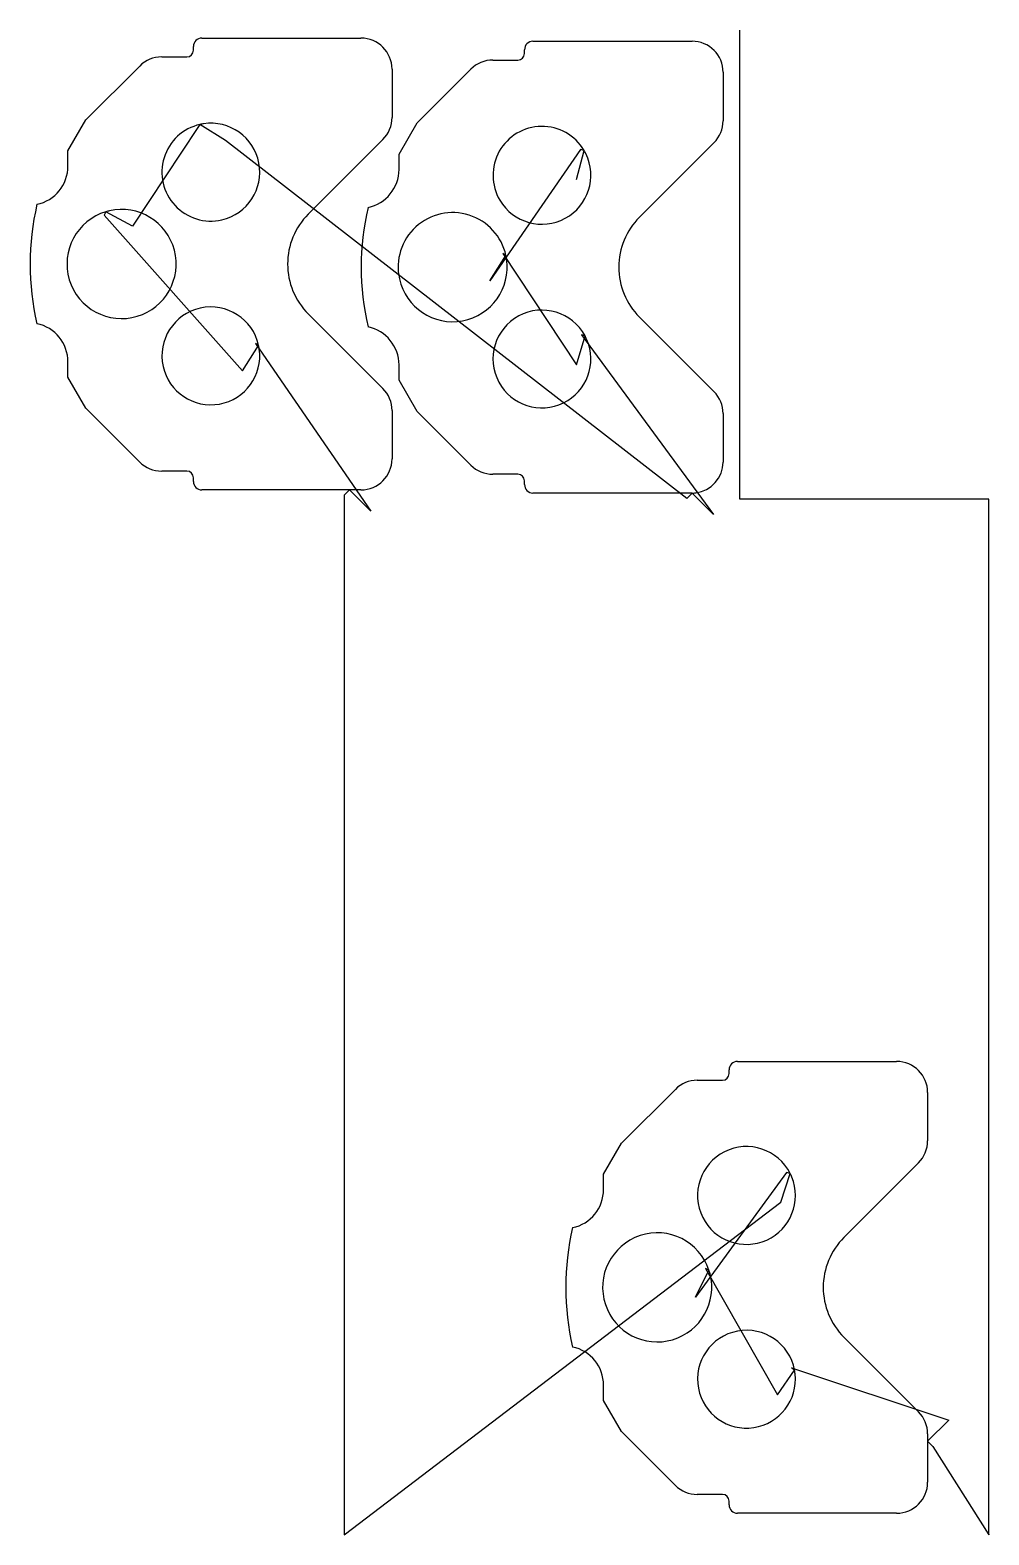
# Model space of a CAD drawing. Header units: metres. Extents: x 567 to 1841, y 0 to 2000.
import ezdxf

# ---------------------------------------------------------------- set-up
doc = ezdxf.new("R2010")
doc.units = ezdxf.units.M

msp = doc.modelspace()

# ---------------------------------------------------------------- linework, layer by layer
at = {"layer": 'TOOL_0'}
for p, q in [((795.419, 1989.352), (1006.819, 1989.352)), ((1235.353, 1985.173), (1446.753, 1985.173)), ((1510.077, 1998.993), (1510.077, 1999.993)), ((1510.077, 1994.993), (1510.077, 1998.993)), ((1510.077, 1376.517), (1510.077, 1994.993)), ((741.988, 1964.352), (775.419, 1964.352)), ((784.169, 1973.102), (784.169, 1978.102)), ((1181.922, 1960.173), (1215.353, 1960.173)), ((1224.103, 1968.923), (1224.103, 1973.923)), ((641.352, 1880.802), (712.82, 1952.27)), ((1048.069, 1948.102), (1048.069, 1883.756)), ((1081.286, 1876.623), (1152.754, 1948.091)), ((1488.003, 1943.923), (1488.003, 1879.577)), ((617.47, 1839.437), (641.352, 1880.802)), ((790.154, 1870.329), (703.105, 1739.583)), ((792.812, 1874.565), (790.154, 1870.329)), ((826.695, 1853.307), (792.811, 1874.565)), ((1057.404, 1835.258), (1081.286, 1876.623)), ((1439.682, 1377.601), (826.695, 1853.307)), ((1035.987, 1854.588), (936.792, 1755.393)), ((1298.33, 1841.398), (1177.924, 1666.83)), ((1293.259, 1801.406), (1303.174, 1840.158)), ((1303.174, 1840.158), (1298.33, 1841.398)), ((1475.921, 1850.409), (1376.726, 1751.214)), ((617.47, 1819.102), (617.47, 1839.437)), ((1057.404, 1814.923), (1057.404, 1835.258)), ((667.886, 1758.546), (665.515, 1754.143)), ((665.515, 1754.143), (849.255, 1547.27)), ((703.105, 1739.583), (667.885, 1758.546)), ((1177.924, 1666.83), (1199.451, 1700.544)), ((1199.451, 1700.543), (1195.237, 1703.234)), ((1195.237, 1703.234), (1292.985, 1555.297)), ((936.792, 1622.81), (1035.987, 1523.615)), ((1376.726, 1618.631), (1475.921, 1519.436)), ((849.255, 1547.27), (870.801, 1580.971)), ((870.801, 1580.97), (866.588, 1583.664)), ((866.588, 1583.664), (1020.054, 1360.569)), ((1292.985, 1555.297), (1304.504, 1593.602)), ((1304.504, 1593.602), (1299.716, 1595.042)), ((1299.716, 1595.042), (1475.038, 1356.39)), ((617.47, 1538.768), (617.47, 1559.103)), ((1057.404, 1534.589), (1057.404, 1554.924)), ((641.352, 1497.403), (617.47, 1538.768)), ((1081.286, 1493.224), (1057.404, 1534.589)), ((712.82, 1425.935), (641.352, 1497.403)), ((1048.069, 1494.447), (1048.069, 1430.101)), ((1152.754, 1421.756), (1081.286, 1493.224)), ((1488.003, 1490.268), (1488.003, 1425.922)), ((775.419, 1413.853), (741.988, 1413.853)), ((784.169, 1400.103), (784.169, 1405.103)), ((1215.353, 1409.674), (1181.922, 1409.674)), ((1224.103, 1395.924), (1224.103, 1400.924)), ((991.77, 1388.853), (795.419, 1388.853)), ((991.77, 1388.851), (984.699, 1381.78)), ((984.699, 1381.78), (984.699, -0.005)), ((1020.054, 1360.569), (991.77, 1388.853)), ((996.77, 1388.851), (991.77, 1388.851)), ((1006.819, 1388.851), (996.77, 1388.851)), ((1446.753, 1384.674), (1235.353, 1384.674)), ((1446.753, 1384.672), (1439.682, 1377.601)), ((1475.038, 1356.39), (1446.753, 1384.674)), ((1841.162, 1376.517), (1510.077, 1376.517)), ((1841.162, 0.993), (1841.162, 1376.517)), ((1507.139, 629.263), (1718.539, 629.263)), ((1453.708, 604.263), (1487.139, 604.263)), ((1495.889, 613.013), (1495.889, 618.013)), ((1353.072, 520.713), (1424.54, 592.181)), ((1759.789, 588.013), (1759.789, 523.667)), ((1329.19, 479.348), (1353.072, 520.713)), ((1572.421, 481.792), (1451.318, 316.102)), ((1564.535, 442.259), (1577.164, 480.213)), ((1577.165, 480.213), (1572.421, 481.792)), ((1747.707, 494.499), (1648.512, 395.304)), ((1329.19, 459.013), (1329.19, 479.348)), ((984.699, -0.005), (1564.535, 442.259)), ((1451.318, 316.102), (1469.249, 351.858)), ((1469.248, 351.858), (1464.778, 354.1)), ((1464.778, 354.1), (1560.378, 185.955)), ((1648.512, 262.721), (1747.707, 163.526)), ((1582.904, 219.009), (1578.772, 221.825)), ((1578.772, 221.825), (1788.073, 152.703)), ((1560.378, 185.955), (1582.905, 219.009)), ((1329.19, 178.679), (1329.19, 199.014)), ((1353.072, 137.314), (1329.19, 178.679)), ((1788.073, 152.703), (1759.789, 124.419)), ((1424.54, 65.846), (1353.072, 137.314)), ((1759.789, 134.358), (1759.789, 129.417)), ((1759.789, 129.417), (1759.789, 124.417)), ((1759.789, 124.419), (1759.789, 70.014)), ((1759.789, 124.417), (1766.86, 117.346)), ((1766.86, 117.346), (1841.162, -0.007)), ((1487.139, 53.764), (1453.708, 53.764)), ((1495.889, 40.014), (1495.889, 45.014)), ((1718.539, 28.764), (1507.139, 28.764)), ((1841.162, -0.007), (1841.162, 0.993)), ((1841.162, 0.993), (1841.162, -0.007)), ((1841.162, -0.007), (1841.162, 0.993)), ((1841.162, -0.007), (1841.162, -0.007))]:
    msp.add_line(p, q, dxfattribs=at)
for centre, radius, start, end in [((795.419, 1978.102), 11.25, 90, 180), ((1006.819, 1948.102), 41.25, 0, 90), ((1235.353, 1973.923), 11.25, 90, 180), ((1446.753, 1943.923), 41.25, 0, 90), ((741.988, 1923.102), 41.25, 90, 135), ((775.419, 1973.102), 8.75, 270, 0), ((1181.922, 1918.923), 41.25, 90, 135), ((1215.353, 1968.923), 8.75, 270, 0), ((1006.819, 1883.756), 41.25, 315, 0), ((807.319, 1811.205), 65, 102.897098, 282.897098), ((807.319, 1811.205), 65, 98.488749, 102.896239), ((807.319, 1811.205), 65, 282.897098, 98.488749), ((1247.253, 1807.024), 65, 30.647354, 210.647354), ((1446.753, 1879.577), 41.25, 315, 0), ((1247.253, 1807.024), 65, 26.239434, 30.647354), ((1247.253, 1807.024), 65, 210.647354, 26.239434), ((565.72, 1819.102), 51.748, 281.736403, 0), ((1005.654, 1814.923), 51.748, 281.736403, 0), ((918.42, 1689.103), 351.25, 166.946611, 193.05323), ((688.719, 1689.104), 72.5, 286.700304, 102.747905), ((1358.354, 1684.924), 351.25, 166.946611, 193.05323), ((688.719, 1689.104), 72.5, 106.700304, 286.700304), ((688.719, 1689.104), 72.5, 102.747905, 106.699547), ((1003.083, 1689.102), 93.75, 135, 225.000432), ((1128.653, 1684.925), 72.5, 12.440947, 192.441117), ((1443.017, 1684.923), 93.75, 135, 225.000432), ((1128.653, 1684.925), 72.5, 8.488641, 12.440175), ((1128.654, 1684.925), 72.5, 192.440947, 8.488757), ((807.32, 1567.003), 65, 12.409295, 192.409106), ((1247.253, 1562.823), 65, 28.263144, 208.262368), ((565.72, 1559.103), 51.75, 0, 78.264047), ((1005.654, 1554.924), 51.75, 0, 78.264047), ((807.32, 1567.003), 65, 8.000705, 12.408434), ((1247.253, 1562.823), 65, 208.262368, 23.855447), ((1247.253, 1562.824), 65, 23.854641, 28.262368), ((807.319, 1567.003), 65, 192.409295, 8.000583), ((1006.819, 1494.447), 41.25, 0, 45), ((1446.753, 1490.268), 41.25, 0, 45), ((741.988, 1455.103), 41.25, 225, 270), ((1006.819, 1430.101), 41.25, 270, 0), ((1181.922, 1450.924), 41.25, 225, 270), ((1446.753, 1425.922), 41.25, 276.945324, 0), ((775.419, 1405.103), 8.75, 0, 90), ((795.419, 1400.103), 11.25, 180, 270), ((1215.353, 1400.924), 8.75, 0, 90), ((1235.353, 1395.924), 11.25, 180, 270), ((1446.753, 1425.922), 41.25, 270, 276.945324), ((1507.139, 618.013), 11.25, 90, 180), ((1718.539, 588.013), 41.25, 0, 90), ((1453.708, 563.013), 41.25, 90, 135), ((1487.139, 613.013), 8.75, 270, 0), ((1718.539, 523.667), 41.25, 315, 0), ((1519.042, 451.113), 65, 26.595799, 206.594617), ((1519.042, 451.114), 65, 22.187056, 26.594617), ((1519.041, 451.113), 64.999, 206.595011, 22.18754), ((1277.44, 459.013), 51.748, 281.736403, 0), ((1630.14, 329.014), 351.25, 166.946611, 193.05323), ((1400.442, 329.013), 72.5, 18.366973, 198.366223), ((1714.803, 329.013), 93.75, 135, 225.000432), ((1400.442, 329.014), 72.5, 198.366973, 14.414803), ((1400.441, 329.014), 72.5, 14.414606, 18.366223), ((1519.04, 206.914), 65, 10.723891, 190.723891), ((1277.44, 199.014), 51.75, 0, 78.264047), ((1519.04, 206.914), 65, 190.723891, 6.316245), ((1519.04, 206.914), 65, 6.316245, 10.724055), ((1718.539, 134.358), 41.25, 0, 45), ((1453.708, 95.014), 41.25, 225, 270), ((1718.539, 70.014), 41.25, 270, 0), ((1487.139, 45.014), 8.75, 0, 90), ((1507.139, 40.014), 11.25, 180, 270)]:
    msp.add_arc(centre, radius, start, end, dxfattribs=at)

doc.saveas('drawing.dxf')
